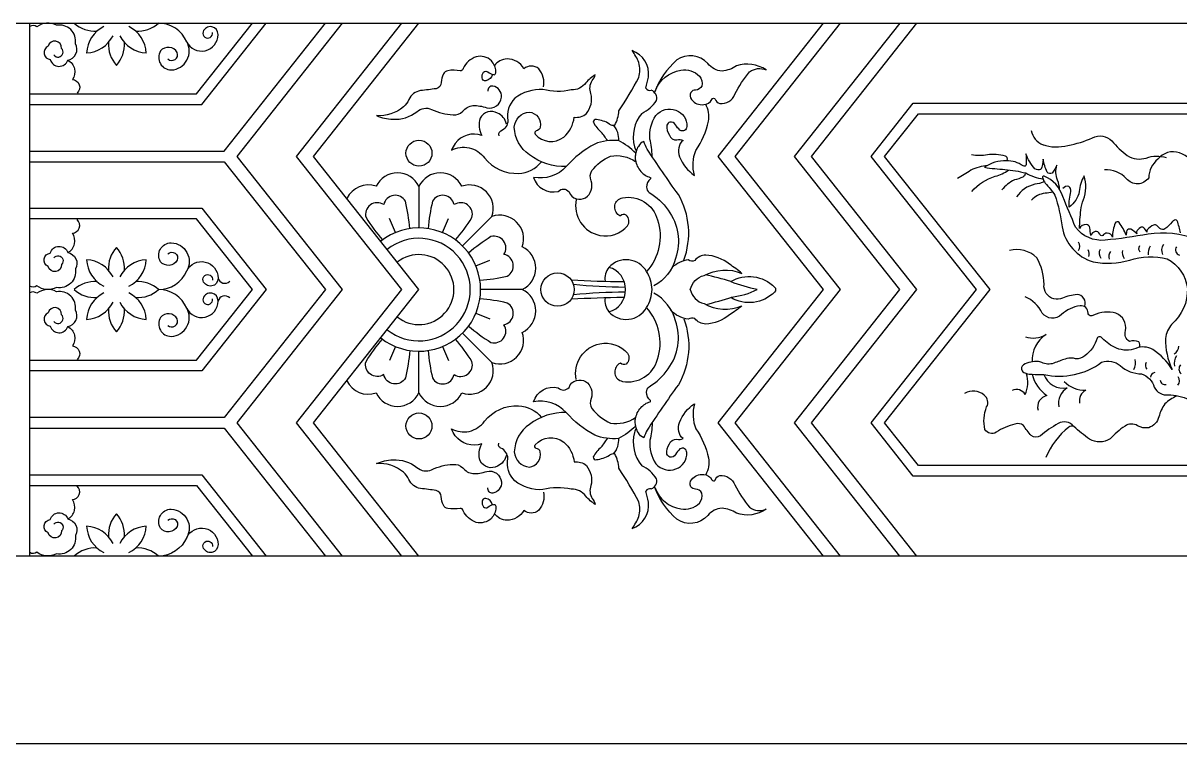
# Model space of a CAD drawing. Extents: x -66030 to 95157, y -13132 to 45879.
# Drawn here: x -38463 to -37595, y 3715 to 4257 of the extents above; entities that cross this region are included whole.
import ezdxf

# ---------------------------------------------------------------- set-up
doc = ezdxf.new("R2010")
doc.units = 0
doc.header["$LTSCALE"] = 100
doc.header["$MEASUREMENT"] = 0
doc.layers.add('3', color=11, linetype='CONTINUOUS')
doc.layers.add('4', color=121, linetype='CONTINUOUS')

# ---------------------------------------------------------------- blocks, each defined once
blk = doc.blocks.new('A$C7AC24738')
at = {"layer": '3'}
for p, q in [((584.13, 0), (584.13, 400)), ((858.5, 242.74), (854.14, 253.26)), ((893.91, 242.74), (898.27, 253.26)), ((918.95, 217.7), (929.47, 222.06)), ((918.95, 182.3), (929.47, 177.94)), ((858.5, 157.26), (854.14, 146.74)), ((893.91, 157.26), (898.27, 146.74))]:
    blk.add_line(p, q, dxfattribs=at)
for points in [[(584.13, 339), (713.16, 339), (761.43, 400)], [(584.13, 347), (709.29, 347), (751.23, 400)], [(584.13, 304), (730.09, 304), (806.08, 400)], [(818.82, 0), (739.68, 100), (818.82, 200), (739.68, 300), (818.83, 400)], [(863.45, 0), (784.31, 100), (863.45, 200), (784.31, 300), (863.47, 400)], [(876.21, 0), (797.07, 100), (876.21, 200), (797.07, 300), (876.21, 399.98)], [(1179.83, 0), (1100.69, 100), (1179.83, 200), (1100.69, 300), (1179.85, 400)], [(1192.59, 0), (1113.45, 100), (1192.59, 200), (1113.44, 300), (1192.6, 400)], [(1237.22, 0), (1158.08, 100), (1237.22, 200), (1158.08, 300), (1237.24, 400)], [(1249.97, 0), (1170.83, 100), (1249.97, 200), (1170.83, 300), (1249.97, 399.98)], [(2100, 60), (1247.12, 60), (1215.47, 100), (1294.61, 200), (1215.47, 300), (1247.14, 340), (2100, 340)], [(2100, 68), (1250.99, 68), (1225.67, 100), (1304.81, 200), (1225.67, 300), (1251.01, 332), (2100, 332)], [(584.13, 296), (730.09, 296), (806.07, 200), (730.09, 104), (584.13, 104)], [(584.13, 261), (713.16, 261), (761.43, 200), (713.16, 139), (584.13, 139)], [(584.13, 147), (709.29, 147), (751.23, 200), (709.29, 253), (584.13, 253)], [(584.13, 96), (730.09, 96), (806.07, 0)], [(584.13, 61), (713.16, 61), (761.43, 0)], [(584.13, 53), (709.29, 53), (751.23, 0)]]:
    blk.add_lwpolyline(points, dxfattribs=at)
for points in [[(602.21, 376.1, 1.086152), (607.99, 381.07, 0.91975), (597.97, 382.61, 0.758314), (599.52, 372.6, 0.740247), (612.62, 372.21, 0.518222), (618.4, 384.54, 0.518414), (604.14, 398.4, 0.295333), (589.5, 397.19, 0.335042), (584.13, 397.44)], [(701.88, 386.04, 0.302356), (680.84, 400)], [(687.62, 373.12, 0.783034), (694.84, 377.95, 0.523758), (682.23, 379.11, 0.584749), (690.32, 364.86, 0.562351), (701.88, 386.04, 0.798974), (725.39, 391.36, 0.885566), (714.21, 393.36, 1.27175), (721.14, 392.97)], [(931.45, 361.51, -0.291721), (926.41, 356.75, -0.437061), (923.56, 358.95, -0.186566), (924.75, 363.16, -0.408935), (928, 363.35, 0.108567), (932.09, 361.34, 0.332428), (933.49, 361.57, 0.098596), (933.95, 363.76, 0.161916), (930.53, 371.78, 0.252329), (919.11, 374.73, 0.202344), (909.38, 365.98, -0.41095), (907.11, 364.22, 0.09457), (897.91, 364.25, 0.264213), (894.58, 361.83, 0.102607), (892.91, 355.43, -0.321601), (889.18, 350.79, -0.009067), (877.4, 349.37, 0.254367), (868.65, 342.59, -0.137889), (864.5, 337.17, -0.204306), (844.24, 330.64, 0.09875), (856.64, 327.83, 0.178977), (874.64, 333.44, -0.304042), (885.74, 335.24, 0.103149), (901.76, 331.18, 0.234601), (909.04, 333.82, -0.1839), (916.7, 338.15, -0.095491), (927.02, 336.45, 0.454947), (938.05, 344.42, 0.399254), (931.64, 352.77, 0.497309), (927.95, 348.82, 0.348644)], [(1053.5, 348.91, -0.274884), (1072.74, 364.65, -0.247114), (1086.69, 360.27, -0.255255), (1088.5, 352.73, -0.2466), (1083.84, 349.75, 0.275054), (1080.21, 347.97, 0.331434), (1080.85, 342.69, 0.290268), (1089.97, 338.89, 0.279691), (1096.09, 342.72, -0.601907), (1098.58, 342.97, 0.233442), (1101.96, 339.66, 0.347725), (1113.25, 346.69, -0.056369), (1124.34, 363.42, -0.278071), (1136.74, 364.83, 0.239532), (1114.52, 367.85, -0.125239), (1103.66, 364.04, -0.214468), (1093.01, 369.62, 0.379926), (1069.66, 372.33, 0.123933), (1053.04, 347.99, 0.123933)], [(612.62, 372.21, -0.467092), (616.08, 357.68, -0.661983), (619.7, 347.5)], [(969.74, 352.06, 0.224213), (966.15, 365.64, 0.374696), (954.86, 365.75, 0.278618), (942.33, 373.12, 0.240842), (932.88, 368.09, 0.165693)], [(986.77, 292.27, -0.171225), (959.22, 301.23, -0.247912), (947.78, 321.82, -0.378787), (959.04, 333.23, -0.440652), (967.26, 321.88, -0.301053), (964.1, 319.18, 0.443871), (963.53, 316.66, 0.405876), (984.86, 314.51, 0.190064), (992.68, 329.38, 0.21315), (1001.86, 332.07, 0.235303), (1005.28, 347.19, -0.238547), (1006.21, 356.94, 0.109966), (1008.5, 361.25, 0.072766), (1001.45, 355.18, -0.248726), (990.53, 349.81, -0.11668), (969.26, 350.17, 0.183346), (948.13, 343.56, 0.249102), (942.95, 326.89, -0.280608), (937.77, 318.96, 0.474435), (936.24, 315.33, 0.474435)], [(1051.23, 300.23, 0.063681), (1049.49, 313.02, -0.176538), (1054.01, 330.68, -0.327128), (1069.07, 334.58, -0.344557), (1077.16, 322.37, -0.61801), (1072.1, 319.62, -0.079795), (1068.85, 323.7, 0.32137), (1064.4, 325.74, 0.218026), (1062.35, 323.46, 0.168951), (1064.12, 315.82, 0.331423), (1069.73, 312.39, -0.21007), (1074.48, 311.91, 0.22978), (1071.31, 306.48, 0.158706), (1071.84, 299.7, 0.156555), (1082.96, 285.74, -0.164112), (1083.99, 304.51, 0.098922), (1093.47, 326.39, 0.166554), (1091.4, 339.16)], [(941.89, 324.21, 0.235471), (935.11, 332.53, 0.427463), (922.21, 328.62, 0.229649), (923.51, 315.73, 0.32909), (903.39, 309.68, 0.034927), (900.55, 304.55, -0.16805), (913.85, 306.52, -0.163311), (925.51, 298.79, 0.241491), (951, 287.22, 0.227223), (968.05, 295.97)], [(1344.27, 308.85, 0.158203), (1363.19, 308.27, 0.06576), (1381.61, 313.95, -0.3323), (1396.25, 311.55, 0.054106), (1407.82, 300.56, 0.212017), (1422.1, 298.75, -0.17017), (1436.99, 299.03)], [(1454.7, 297.68, 0.269804), (1437.92, 302.9, 0.128703), (1430.66, 297.92, 0.20476), (1423.86, 283.92, -0.506794), (1407.15, 283.22, 0.233572), (1390.68, 289.77, 0.233572)], [(1038.9, 302.38, 0.075686), (1026.08, 311.81, 0.123791), (1008.15, 309.24, 0.090069), (986.77, 292.27, -0.258925), (962.18, 284.18, 0.398628), (980.69, 273.73, -0.448505), (988.85, 273.43, 0.24955), (994.4, 268.18, 0.182286), (1001.24, 268.92, 0.333474), (1005.39, 281.7, -0.223242), (1005.87, 289.3, -0.110249), (1019.85, 300.2, -0.194826), (1038.82, 296.05)], [(1074.98, 221.98, 0.223055), (1070.88, 271.49, -0.015361), (1047.54, 305.43, -0.033552), (1044.9, 311.19, 0.207195), (1040.91, 307.47, 0.099448), (1039.18, 303.49, 0.027763), (1038.46, 300.11, 0.054043), (1038.6, 297.06, 0.134475), (1042.7, 288.65, 0.14214), (1049.66, 284.18, -0.634389), (1049.89, 283.22, 0.224478), (1047, 276.92, 0.211156), (1048.99, 272.89, -0.11075), (1063.15, 259.59, -0.251109), (1068.68, 223.4, -0.216664), (1052.48, 202.82)], [(1290.84, 301.3, 0.092788), (1302.81, 301.36, -0.098542), (1316.06, 300.47, -0.482588), (1317.11, 296.71)], [(1357.05, 274.93, 0.075632), (1355.46, 282.18, -0.185392), (1355.03, 293.33, -0.031625), (1351.41, 287.37, -0.407962), (1347.74, 288.22, -0.072373), (1344.56, 297.8, -0.115119), (1343.02, 290.13, -0.256597), (1338.53, 290.7, -0.087927), (1331.67, 301.85, -0.042646), (1331.9, 293.87, -0.563932), (1329.58, 292.8, 0.163073), (1317.11, 296.71, 0.15926), (1300.65, 291.76, 0.024057), (1316.02, 290.14, -0.042639), (1331.6, 287.53, 0.089892), (1344.55, 282.94, 0.015371)], [(1459.71, 237.8, 0.124468), (1423.48, 241.68, -0.024105), (1391.2, 237.11, -0.268042), (1369.06, 246.76, -0.00793), (1359.4, 269.8, 0.220924), (1345.48, 285.15, 0.659465), (1344.27, 284.16, 0.109293), (1346.21, 279.84, -0.042416), (1353.4, 270.93, -0.057017), (1358.84, 247.08, 0.27967), (1382.24, 220.74, 0.114084), (1409.6, 222.19, -0.141507), (1437.72, 223.03, -0.251517), (1452.93, 200.87, -0.22621), (1441.1, 173.9, 0.131606), (1436.48, 163.31, 0.117594), (1441.49, 140.13, 0.111034), (1426.9, 154.92, 0.237369), (1414.31, 155.88, -0.189307), (1399.64, 155.98, -0.097063), (1388.95, 163.54, 0.485092), (1385.12, 163.54, -0.17041), (1375.82, 150.31, -0.223571), (1369.01, 148.13, 0.108863), (1362.34, 148.23, 0.016951), (1353.79, 145.14, -0.209046), (1344.6, 144.87, 0.082659), (1341.19, 145.93, 0.138036), (1329.79, 143.56, 0.339545), (1328.81, 139.01, 0.184178), (1331.76, 137.14, 0.067457), (1336.5, 136.4, 0.044469), (1345.22, 136.31, 0.114518), (1368.15, 136.25, 0.112017), (1388.57, 145.4, -0.261101), (1402.51, 142.97, 0.186211), (1418.59, 136.76, -0.241579), (1428.08, 126.73, 0.316855), (1438.6, 120.95, -0.099717), (1454.17, 117.58, 0.397008)], [(876.21, 277.52, 0.630869), (844.1, 277.52, 0.384355), (822.09, 268.38, 0.137342)], [(931.02, 254.81, 0.630869), (908.32, 277.52, 0.630869), (876.21, 277.52), (876.21, 246.26)], [(1303.13, 293.17, 0.086219), (1290.31, 289.6, -0.03615), (1280.29, 283.36)], [(1291.12, 273.67, -0.141367), (1308.72, 285.06, 0.080481), (1318.65, 289.59, 0.080481)], [(1331.22, 286.91, -0.230498), (1329.37, 284.49, -0.060847), (1323.13, 282.31, 0.105958), (1313.64, 274.81, 0.105958)], [(1345.54, 280.89, -0.062531), (1338.42, 279.02, 0.189592), (1324.76, 269.68, 0.189592)], [(1371.91, 245.77, -0.013116), (1372.89, 259.62, -0.033049), (1374.91, 267.52, 0.160913), (1375.49, 285.34, 0.123063), (1371.79, 273.57, -0.18577), (1364.18, 261.92, -0.057284), (1365.36, 273.66, 0.275505), (1364.01, 277.46, 0.275442), (1359.42, 275.84)], [(869.24, 245.73, 0.036886), (866.11, 266.27, 0.695033), (849.78, 263.79, 0.695033), (836.48, 254, 0.036886), (848.79, 237.26)], [(903.62, 237.26, 0.036886), (915.93, 254, 0.695033), (902.63, 263.79, 0.695033), (886.3, 266.27, 0.036886), (883.17, 245.73)], [(994.28, 267.56, 0.417985), (1011.99, 240.67, 0.267385), (1032.72, 247.78, 0.36593), (1031.74, 255.95, 0.367265), (1027.57, 255.25, -0.150384), (1026.3, 255.8, -0.666006), (1028.96, 268.9, -0.391651), (1055.2, 252.35, -0.269669), (1047, 213.55)], [(1351.9, 273.34, -0.047233), (1346.15, 272.25, 0.187674), (1335.87, 267.12, 0.187674)], [(612.62, 227.79, 0.467092), (616.08, 242.32, 0.661983), (619.7, 252.5)], [(953.72, 200, 0.630869), (953.72, 232.11, 0.630869), (931.02, 254.81), (908.92, 232.71)], [(1447.64, 242.7, 0.047171), (1445.28, 251.56, 0.387003), (1443.78, 252.3, 0.1165), (1441.51, 250.77, -0.052386), (1436.07, 245.48, -0.311872), (1432.33, 245.81, 0.011813), (1430.1, 247.99, 0.288715), (1427.57, 248.44, 0.112231), (1422.78, 244.88, 0.257114), (1422.58, 243.1, 0.114504), (1419.86, 246.49, 0.263067), (1417.73, 246.63, 0.135549), (1414.78, 243.34, 0.184753), (1414.97, 241.72, 0.084104), (1410.43, 245.28, 0.372282), (1407.47, 244.26, 0.082368), (1407.02, 240.88, 0.056758), (1401.74, 250.29, 0.5408), (1398.77, 249.83, 0.097888), (1396.69, 239.29, 0.351108), (1392.74, 242.4, 0.222874), (1389.42, 240.53, -0.405414), (1387.09, 241.69, 0.352083), (1383.67, 243.58, 0.23739), (1380.44, 240.63, -0.006604), (1379.72, 246.37, 0.334383), (1377.1, 248.79, 0.311246), (1371.91, 245.77)], [(687.62, 226.88, -0.783034), (694.84, 222.05, -0.523758), (682.23, 220.89, -0.584749), (690.32, 235.14, -0.562351), (701.88, 213.96, -0.798974), (725.39, 208.64, -0.885566), (714.21, 206.64, -1.27175), (721.14, 207.03)], [(921.94, 206.97, 0.036886), (942.48, 210.1, 0.695033), (939.99, 226.42, 0.695033), (930.21, 239.72, 0.036886), (913.47, 227.41)], [(602.21, 223.9, -1.086152), (607.99, 218.93, -0.91975), (597.97, 217.39, -0.758314), (599.52, 227.4, -0.740247), (612.62, 227.79, -0.518222), (618.4, 215.46, -0.518414), (604.14, 201.6, -0.295333), (589.5, 202.81, -0.335042), (584.13, 202.56)], [(1079.87, 200, -0.281708), (1090.14, 210.56, -0.226467), (1118.62, 212.17, 0.03606), (1109.16, 219.03, 0.155681), (1091.46, 225.92, 0.207374), (1083.17, 221.83, -0.270566), (1078.33, 222.28, 0.147036), (1066.16, 216.61, 0.147036)], [(1375.84, 187.64, 0.515264), (1370.07, 196.22, 0.083376), (1359.15, 193.47, -0.136388), (1352.77, 192.95, -0.364232), (1345.3, 203.91, 0.12431), (1339.95, 223.92, 0.259786), (1319.33, 229.25, 0.259786)], [(1015.86, 193.76, 0.203685), (1018.73, 183.31, 0.508002), (1047, 186.45, 0.129039), (1051.2, 200, 0.129039), (1047, 213.55, 0.508002), (1018.73, 216.69, 0.203685), (1015.86, 206.24)], [(701.88, 186.04, 0.302356), (680.84, 200, 0.302356), (701.88, 213.96)], [(1018.73, 183.31, 0.349126), (1031.15, 200, 0.349126), (1018.73, 216.69, 0.349126)], [(1110.19, 206.06, -0.341788), (1143.14, 201.85, -0.199108), (1143.91, 200, -0.199108), (1143.14, 198.15, -0.341788), (1110.19, 193.94)], [(602.21, 176.1, 1.086152), (607.99, 181.07, 0.91975), (597.97, 182.61, 0.758314), (599.52, 172.6, 0.740247), (612.62, 172.21, 0.518222), (618.4, 184.54, 0.518414), (604.14, 198.4, 0.295333), (589.5, 197.19, 0.335042), (584.13, 197.44)], [(931.02, 145.19, 0.630869), (953.72, 167.89, 0.630869), (953.72, 200), (922.47, 200)], [(1079.87, 200, 0.281708), (1090.14, 189.44, 0.226467), (1118.62, 187.83, -0.03606), (1109.16, 180.97, -0.155681), (1091.46, 174.08, -0.207374), (1083.17, 178.17, 0.270566), (1078.33, 177.72, -0.163809), (1065.06, 184.44, -0.18002)], [(687.62, 173.12, 0.783034), (694.84, 177.95, 0.523758), (682.23, 179.11, 0.584749), (690.32, 164.86, 0.562351), (701.88, 186.04, 0.798974), (725.39, 191.36, 0.885566), (714.21, 193.36, 1.27175), (721.14, 192.97)], [(913.47, 172.59, 0.036886), (930.21, 160.28, 0.695033), (939.99, 173.58, 0.695033), (942.48, 189.9, 0.036886), (921.94, 193.03)], [(1074.98, 178.02, -0.223055), (1070.88, 128.51, 0.015361), (1047.54, 94.57, 0.033552), (1044.9, 88.81, -0.207195), (1040.91, 92.53, -0.099448), (1039.18, 96.51, -0.027763), (1038.46, 99.89, -0.054043), (1038.6, 102.94, -0.134475), (1042.7, 111.35, -0.14214), (1049.66, 115.82, 0.634389), (1049.89, 116.78, -0.224478), (1047, 123.08, -0.211156), (1048.99, 127.11, 0.11075), (1063.15, 140.41, 0.251109), (1068.68, 176.6, 0.216664), (1052.48, 197.18)], [(1417.05, 156.6, 0.270289), (1416.44, 160.73, 0.189021), (1409.51, 160.99, -0.358482), (1406.48, 169.13, 0.35784), (1399.33, 182.34, 0.168692), (1382.39, 180.81, -0.607693), (1378.38, 182.35, 0.476502), (1372.35, 187.82, 0.158568), (1358.46, 181.19, -0.442719), (1343.99, 182.29, 0.181161), (1331.08, 194.64)], [(994.28, 132.44, -0.417985), (1011.99, 159.33, -0.267385), (1032.72, 152.22, -0.36593), (1031.74, 144.05, -0.367265), (1027.57, 144.75, 0.150384), (1026.3, 144.2, 0.666006), (1028.96, 131.1, 0.391651), (1055.2, 147.65, 0.269669), (1047, 186.45)], [(612.62, 172.21, -0.467092), (616.08, 157.68, -0.661983), (619.7, 147.5)], [(876.21, 122.48, 0.630869), (908.32, 122.48, 0.630869), (931.02, 145.19), (908.92, 167.29)], [(1331.32, 164.41, 0.209604), (1346.84, 166.29, 0.268087), (1336.44, 145.72, 0.268087)], [(869.24, 154.27, -0.036886), (866.11, 133.73, -0.695033), (849.78, 136.21, -0.695033), (836.48, 146, -0.036886), (848.79, 162.74)], [(883.17, 154.27, 0.036886), (886.3, 133.73, 0.695033), (902.63, 136.21, 0.695033), (915.93, 146, 0.036886), (903.62, 162.74)], [(822.09, 131.62, 0.384355), (844.1, 122.48, 0.630869), (876.21, 122.48), (876.21, 153.74)], [(1038.9, 97.62, -0.075686), (1026.08, 88.19, -0.123791), (1008.15, 90.76, -0.090069), (986.77, 107.73, 0.258925), (962.18, 115.82, -0.398628), (980.69, 126.27, 0.448505), (988.85, 126.57, -0.24955), (994.4, 131.82, -0.182286), (1001.24, 131.08, -0.333474), (1005.39, 118.3, 0.223242), (1005.87, 110.7, 0.110249), (1019.85, 99.8, 0.194826), (1038.82, 103.95)], [(1367.66, 97.3, 0.382218), (1355.85, 99.35, 0.045837), (1342.57, 90.25, -0.354868), (1335.78, 90.39, -0.038168), (1329.89, 98.05, 0.229621), (1323.5, 99.06, 0.088253), (1309.44, 92.85, -0.429018), (1300.94, 94.99, -0.153403), (1302.25, 111.94, 0.379571), (1300.44, 120.68, 0.330847), (1285.73, 122, 0.330847)], [(1051.23, 99.77, -0.063681), (1049.49, 86.98, 0.176538), (1054.01, 69.32, 0.327128), (1069.07, 65.42, 0.344557), (1077.16, 77.63, 0.61801), (1072.1, 80.38, 0.079795), (1068.85, 76.3, -0.32137), (1064.4, 74.26, -0.218026), (1062.35, 76.54, -0.168951), (1064.12, 84.18, -0.331423), (1069.73, 87.61, 0.21007), (1074.48, 88.09, -0.22978), (1071.31, 93.52, -0.158706), (1071.84, 100.3, -0.156555), (1082.96, 114.26, 0.164112), (1083.99, 95.49, -0.098922), (1093.47, 73.61, -0.166554), (1091.4, 60.84)], [(1444.78, 119.94, 0.082029), (1436.03, 114.18, 0.090066), (1431.51, 104.56, -0.260594), (1423.95, 96.32, -0.177546), (1415.47, 97.82, 0.286792), (1406.09, 97.58, 0.061482), (1394.85, 87.85, -0.279295), (1379.54, 87.69, -0.029854), (1367.66, 97.3, 0.298548), (1363.91, 96.77, 0.125492), (1346.65, 73.88, 0.125492)], [(941.89, 75.79, -0.235471), (935.11, 67.47, -0.427463), (922.21, 71.38, -0.229649), (923.51, 84.27, -0.32909), (903.39, 90.32, -0.034927), (900.55, 95.45, 0.16805), (913.85, 93.48, 0.163311), (925.51, 101.21, -0.241491), (951, 112.78, -0.227223), (968.05, 104.03)], [(986.77, 107.73, 0.171225), (959.22, 98.77, 0.247912), (947.78, 78.18, 0.378787), (959.04, 66.77, 0.440652), (967.26, 78.12, 0.301053), (964.1, 80.82, -0.443871), (963.53, 83.34, -0.405876), (984.86, 85.49, -0.190064), (992.68, 70.62, -0.21315), (1001.86, 67.93, -0.235303), (1005.28, 52.81, 0.238547), (1006.21, 43.06, -0.109966), (1008.5, 38.75, -0.072766), (1001.45, 44.82, 0.248726), (990.53, 50.19, 0.11668), (969.26, 49.83, -0.183346), (948.13, 56.44, -0.249102), (942.95, 73.11, 0.280608), (937.77, 81.04, -0.474435), (936.24, 84.67, -0.474435)], [(931.45, 38.49, 0.291721), (926.41, 43.25, 0.437061), (923.56, 41.05, 0.186566), (924.75, 36.84, 0.408935), (928, 36.65, -0.108567), (932.09, 38.66, -0.332428), (933.49, 38.43, -0.098596), (933.95, 36.24, -0.161916), (930.53, 28.22, -0.252329), (919.11, 25.27, -0.202344), (909.38, 34.02, 0.41095), (907.11, 35.78, -0.09457), (897.91, 35.75, -0.264213), (894.58, 38.17, -0.102607), (892.91, 44.57, 0.321601), (889.18, 49.21, 0.009067), (877.4, 50.63, -0.254367), (868.65, 57.41, 0.137889), (864.5, 62.83, 0.204306), (844.24, 69.36, -0.09875), (856.64, 72.17, -0.178977), (874.64, 66.56, 0.304042), (885.74, 64.76, -0.103149), (901.76, 68.82, -0.234601), (909.04, 66.18, 0.1839), (916.7, 61.85, 0.095491), (927.02, 63.55, -0.454947), (938.05, 55.58, -0.399254), (931.64, 47.23, -0.497309), (927.95, 51.18, -0.348644)], [(1053.5, 51.09, 0.274884), (1072.74, 35.35, 0.247114), (1086.69, 39.73, 0.255255), (1088.5, 47.27, 0.2466), (1083.84, 50.25, -0.275054), (1080.21, 52.03, -0.331434), (1080.85, 57.31, -0.290268), (1089.97, 61.11, -0.279691), (1096.09, 57.28, 0.601907), (1098.58, 57.03, -0.233442), (1101.96, 60.34, -0.347725), (1113.25, 53.31, 0.056369), (1124.34, 36.58, 0.278071), (1136.74, 35.17, -0.239532), (1114.52, 32.15, 0.125239), (1103.66, 35.96, 0.214468), (1093.01, 30.38, -0.379926), (1069.66, 27.67, -0.123933), (1053.04, 52.01, -0.123933)], [(612.62, 27.79, 0.467092), (616.08, 42.32, 0.661983), (619.7, 52.5)], [(969.74, 47.94, -0.224213), (966.15, 34.36, -0.374696), (954.86, 34.25, -0.278618), (942.33, 26.88, -0.240842), (932.88, 31.91, -0.165693)], [(687.62, 26.88, -0.783034), (694.84, 22.05, -0.523758), (682.23, 20.89, -0.584749), (690.32, 35.14, -0.562351), (701.88, 13.96, -0.798974), (725.39, 8.64, -0.885566), (714.21, 6.64, -1.27175), (721.14, 7.03)], [(602.21, 23.9, -1.086152), (607.99, 18.93, -0.91975), (597.97, 17.39, -0.758314), (599.52, 27.4, -0.740247), (612.62, 27.79, -0.518222), (618.4, 15.46, -0.518414), (604.14, 1.6, -0.295333), (589.5, 2.81, -0.335042), (584.13, 2.56)], [(701.88, 13.96, -0.302356), (680.84, 0)]]:
    blk.add_lwpolyline(points, format="xyb", dxfattribs=at)
for centre, radius in [((876.21, 302.38), 9.74), ((980.25, 200), 12.51), ((876.21, 97.62), 9.74)]:
    blk.add_circle(centre, radius, dxfattribs=at)
for centre, radius, start, end in [((633.29, 417.76), 23.8, 228.24863, 273.24863), ((664.99, 417.76), 23.8, 266.75137, 311.75137), ((650.49, 376.23), 23.8, 116.96047, 176.75137), ((647.79, 376.23), 23.8, 3.24863, 63.03953), ((625.38, 401.35), 23.8, 273.24863, 333.03953), ((666.9, 384.15), 23.8, 176.75137, 221.75137), ((631.38, 384.15), 23.8, 318.24863, 3.24863), ((672.91, 401.35), 23.8, 206.96047, 266.75137), ((1005.08, 355.78), 39.01, 22.005, 37.26383), ((1029.99, 361.87), 18.57, 352.60762, 70.69779), ((1019.15, 364.79), 22.8, 345.93072, 14.25152), ((670.87, 562.54), 422.52, 327.27348, 331.23914), ((802.22, 414.26), 252.21, 345.54566, 347.45716), ((1049.42, 352.8), 3.34, 206.67158, 289.52159), ((1048.11, 343.59), 6.54, 345.84154, 68.24441), ((1032.37, 356.04), 26.18, 294.83371, 327.52531), ((1000.07, 336.03), 26.32, 331.20609, 355.81749), ((1065.35, 314.33), 28.39, 140.75629, 194.54302), ((1008.9, 325.86), 1.87, 72.94574, 188.5408), ((1028.51, 336.85), 24.24, 207.71867, 230.1645), ((1007.31, 305.71), 22.04, 57.36278, 84.41084), ((1022.33, 328.83), 5.54, 235.5095, 278.39493), ((1009.43, 312.51), 16.81, 357.43295, 39.90954), ((960.82, 275.33), 67.55, 32.68566, 39.44467), ((1349.49, 321.69), 13.88, 188.98147, 249.77885), ((1047.33, 309.65), 9.77, 194.51882, 214.90886), ((876.21, 200), 46.26, 231.64194, 128.35806), ((876.21, 200), 38.48, 231.64194, 128.35806), ((1365.64, 232.3), 6.44, 331.52842, 29.80491), ((666.9, 215.85), 23.8, 138.24863, 183.24863), ((631.38, 215.85), 23.8, 356.75137, 41.75137), ((876.21, 200), 26.25, 231.64194, 128.35806), ((1372.18, 226.68), 7.07, 345.66116, 26.27573), ((1393.2, 227.31), 6.52, 153.89092, 216.05512), ((1399.45, 224.92), 5.63, 138.66836, 201.21978), ((1413.28, 228.36), 9.22, 173.23669, 212.56739), ((1419.87, 230.72), 3.58, 144.50328, 224.57833), ((1434.05, 226.85), 10.63, 147.83622, 184.07323), ((1440.79, 229.5), 7.23, 143.84347, 205.76075), ((1448.03, 229.77), 4.03, 144.10962, 254.88668), ((625.38, 198.65), 23.8, 26.96047, 86.75137), ((650.49, 223.77), 23.8, 183.24863, 243.03953), ((672.91, 198.65), 23.8, 93.24863, 153.03953), ((647.79, 223.77), 23.8, 296.96047, 356.75137), ((730.49, 210), 5.27, 194.94227, 314.81665), ((1042.68, -13.95), 230.13, 72.94155, 77.86604), ((633.29, 182.24), 23.8, 86.75137, 131.75137), ((633.29, 217.76), 23.8, 228.24863, 273.24863), ((664.99, 182.24), 23.8, 48.24863, 93.24863), ((664.99, 217.76), 23.8, 266.75137, 311.75137), ((1042.36, 1198.19), 992.31, 267.00116, 269.26895), ((1035.5, 647.48), 445.61, 264.41155, 269.41289), ((1153.34, 318.11), 120.1, 248.94551, 258.83228), ((1104.69, 251.28), 57.23, 276.42311, 296.33936), ((650.49, 176.23), 23.8, 116.96047, 176.75137), ((647.79, 176.23), 23.8, 3.24863, 63.03953), ((730.49, 190), 5.27, 45.18335, 165.05773), ((1042.36, -798.19), 992.31, 90.73105, 92.99884), ((1035.5, -247.48), 445.61, 90.58711, 95.58845), ((1039.81, 406.6), 223.83, 283.33662, 288.56828), ((625.38, 201.35), 23.8, 273.24863, 333.03953), ((666.9, 184.15), 23.8, 176.75137, 221.75137), ((631.38, 184.15), 23.8, 318.24863, 3.24863), ((672.91, 201.35), 23.8, 206.96047, 266.75137), ((1438.29, 158.58), 8.38, 304.72244, 352.99874), ((1453.18, 144.72), 10.17, 146.31576, 193.20119), ((1404.04, 145.26), 10.06, 328.71012, 13.04936), ((1426.57, 143.23), 5.13, 156.1328, 216.76062), ((1451.17, 140.4), 4.58, 137.17848, 230.45476), ((1311.71, 130.22), 21.45, 335.10131, 18.0274), ((1360.69, 141.5), 24.72, 191.91782, 237.66118), ((1359.57, 141.09), 15.13, 198.41564, 282.33454), ((1375.94, 145.97), 21.49, 224.13678, 272.1616), ((1428.99, 133.91), 3.79, 96.4465, 173.02107), ((1435.94, 132.02), 3.35, 181.66659, 286.47262), ((1442.09, 131.59), 4.93, 317.20423, 36.76615), ((1324.55, 117.37), 7.64, 30.0358, 114.38271), ((1369.64, 114.74), 13.44, 120.58169, 191.6652), ((1380.75, 116.5), 8.93, 116.5916, 191.508), ((1349.09, 111.95), 8.6, 101.46348, 195.96888), ((1047.33, 90.35), 9.77, 145.09114, 165.48118), ((960.82, 124.67), 67.55, 320.55533, 327.31434), ((1009.43, 87.49), 16.81, 320.09046, 2.56705), ((1065.35, 85.67), 28.39, 165.45698, 219.24371), ((1028.51, 63.15), 24.24, 129.8355, 152.28133), ((1008.9, 74.14), 1.87, 171.4592, 287.05426), ((1007.31, 94.29), 22.04, 275.58916, 302.63722), ((1022.33, 71.17), 5.54, 81.60507, 124.4905), ((1000.07, 63.97), 26.32, 4.18251, 28.79391), ((670.87, -162.54), 422.52, 28.76086, 32.72652), ((1032.37, 43.96), 26.18, 32.47469, 65.16629), ((1048.11, 56.41), 6.54, 291.75559, 14.15846), ((1049.42, 47.2), 3.34, 70.47841, 153.32842), ((802.22, -14.26), 252.21, 12.54284, 14.45434), ((1029.99, 38.13), 18.57, 289.30221, 7.39238), ((1019.15, 35.21), 22.8, 345.74848, 14.06928), ((666.9, 15.85), 23.8, 138.24863, 183.24863), ((631.38, 15.85), 23.8, 356.75137, 41.75137), ((1005.08, 44.22), 39.01, 322.73617, 337.995), ((650.49, 23.77), 23.8, 183.24863, 243.03953), ((625.38, -1.35), 23.8, 26.96047, 86.75137), ((672.91, -1.35), 23.8, 93.24863, 153.03953), ((647.79, 23.77), 23.8, 296.96047, 356.75137), ((633.29, -17.76), 23.8, 86.75137, 131.75137), ((664.99, -17.76), 23.8, 48.24863, 93.24863)]:
    blk.add_arc(centre, radius, start, end, dxfattribs=at)
at = {"layer": '4'}
blk.add_lwpolyline([(2100, 0), (0, 0), (0, 400), (2100, 400)], dxfattribs=at)
blk = doc.blocks.new('A$C7C036234')
at = {"layer": '3'}
blk.add_line((1301.22, 65.25), (0, 65.25), dxfattribs=at)

msp = doc.modelspace()

# ---------------------------------------------------------------- block references
at = {"layer": '3'}
for name, p in [('A$C7AC24738', (-39042.17, 3856.5)), ('A$C7C036234', (-38642.78, 3650.24))]:
    msp.add_blockref(name, p, dxfattribs=at)

doc.saveas('drawing.dxf')
